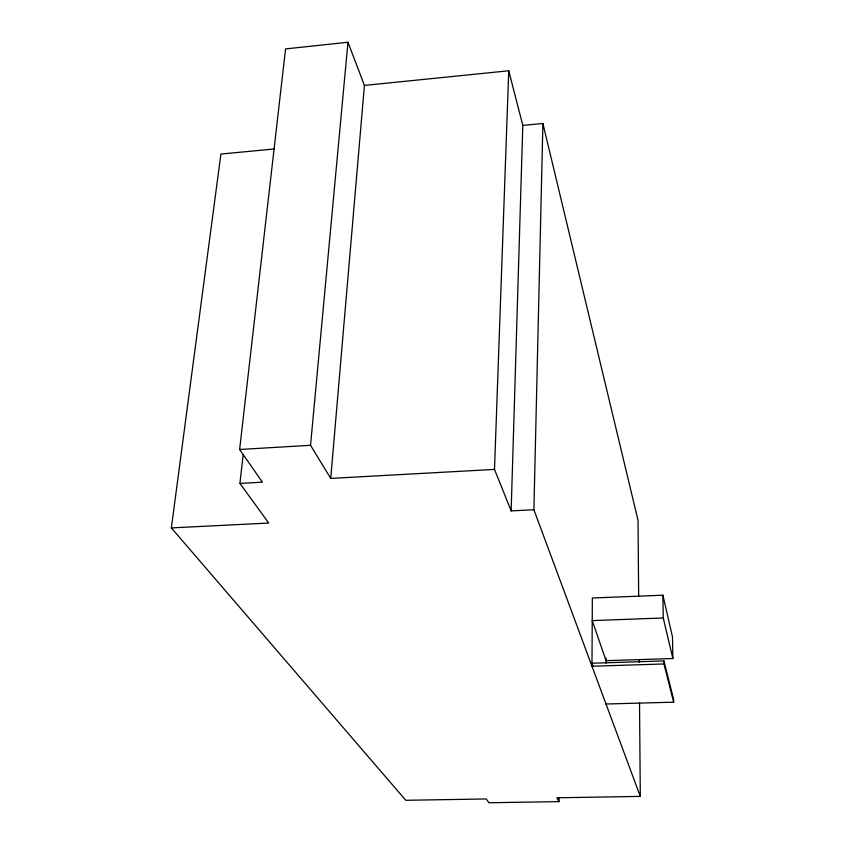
<?xml version="1.0" encoding="UTF-8"?>
<svg xmlns="http://www.w3.org/2000/svg" width="845" height="845" viewBox="0 0 845 845"><rect width="100%" height="100%" fill="white"/><g stroke="black" fill="none" stroke-linecap="round" stroke-linejoin="round"><path stroke-width="1.27" d="M606.055 663.283L606.066 658.139M274.012 149.005L220.904 154.043L171.355 527.914L405.769 800.289L486.266 798.958L488.885 802.75L558.978 801.62L559.031 797.68M558.978 801.62L556.887 797.786L640.299 796.402L533.892 509.757L542.902 123.486L522.801 125.398L508.743 70.779L364.417 85.419L347.971 42.25L285.557 48.915L239.631 449.487L262.436 482.178L239.917 483.414L243.18 454.631M533.892 509.757L511.151 510.898L522.801 125.398M511.151 510.898L494.505 469.408L508.743 70.779M494.505 469.408L330.722 478.418L364.417 85.419M330.722 478.418L310.537 445.294L347.971 42.25M239.631 449.487L310.537 445.294M171.355 527.914L268.721 523.044L239.917 483.414M672.863 658.519L663.251 617.98L592.229 620.61L606.055 660.674L672.863 658.519L672.472 636.866L662.902 595.207L592.345 598.006L591.975 666.24L663.959 663.959L673.645 702.163L605.992 704.012M673.645 702.163L673.592 699.29L663.916 660.927L591.996 663.23L592.894 665.68M542.902 123.486L638.028 520.319L638.662 596.57M662.902 595.207L663.251 617.98M663.916 660.927L663.959 663.959M639.179 659.681L639.2 662.311M639.528 703.061L640.299 796.402"/></g></svg>
